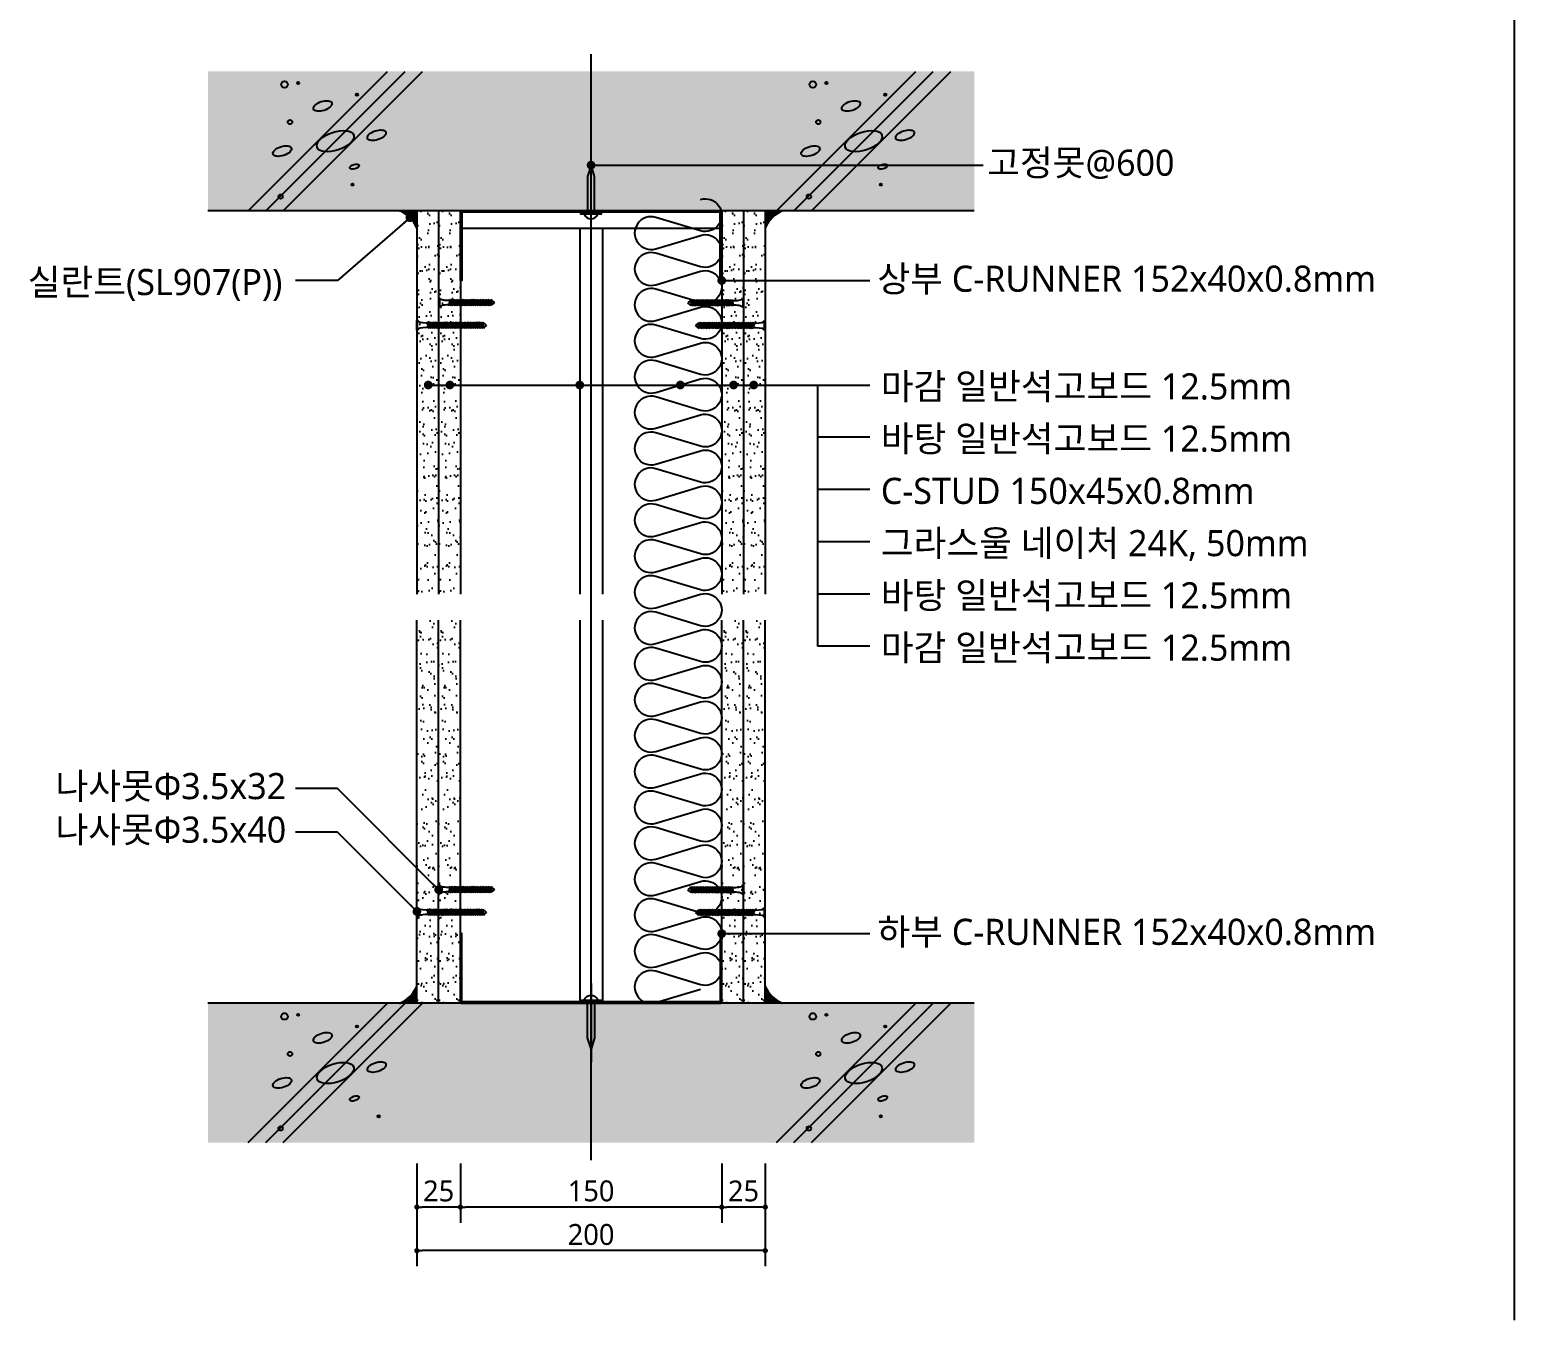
# Model space of a CAD drawing. Header units: millimetres. Extents: x 100 to 12387, y 55 to 2825.
# Drawn here: x 135 to 988, y 55 to 796 of the extents above; entities that cross this region are included whole.
import ezdxf
from ezdxf.enums import TextEntityAlignment as Align

# ---------------------------------------------------------------- set-up
doc = ezdxf.new("R2010")
doc.units = ezdxf.units.MM
doc.header["$LTSCALE"] = 1000
doc.linetypes.add('CCEN', pattern=[35, 30, -2, 1, -2])
doc.linetypes.add('HID', pattern=[2.3, 1.5, -0.8])
doc.layers.get('DEFPOINTS').update_dxf_attribs({"color": 161})
for name, color, linetype in [('CEN', 1, 'CCEN'), ('DIM', 7, 'Continuous'), ('HATCH', 8, 'Continuous'), ('SEALANT', 8, 'Continuous'), ('TEXT', 7, 'Continuous'), ('경량철골', 2, 'Continuous'), ('경량철골1', 8, 'Continuous'), ('고정못', 8, 'Continuous'), ('나사못32', 8, 'Continuous'), ('나사못40', 8, 'Continuous'), ('단열재', 9, 'Continuous'), ('석고보드', 4, 'Continuous'), ('슬라브', 7, 'Continuous'), ('지시선', 1, 'Continuous')]:
    doc.layers.add(name, color=color, linetype=linetype)
doc.styles.add('맑은고딕', font='malgun_0.ttf')
doc.dimstyles.new('kcc', dxfattribs={"dimscale": 5, "dimtxt": 2, "dimasz": 2, "dimexe": 1.5, "dimexo": 2, "dimgap": 0.5, "dimtad": 1, "dimdec": 1, "dimrnd": 1.38778e-17, "dimzin": 12, "dimdsep": 46, "dimtxsty": '맑은고딕', "dimblk": 'DOT', "dimcen": 1, "dimdle": 1, "dimclrd": 1, "dimclre": 1, "dimclrt": 7, "dimazin": 0, "dimtfac": 3, "dimtdec": 1, "dimtix": 1, "dimtmove": 2, "dimatfit": 2, "dimldrblk": 'DOT', "dimfxl": 1, "dimtolj": 1, "dimtzin": 1, "dimlwd": -1, "dimlwe": -1, "dimarcsym": 0})

# ---------------------------------------------------------------- blocks, each defined once
blk = doc.blocks.new('_Dot')
at = {"color": 0, "linetype": 'ByBlock', "lineweight": -2}
blk.add_line((-0.5, 0), (-1, 0), dxfattribs=at)
at = {"color": 0, "linetype": 'ByBlock', "const_width": 0.5}
blk.add_lwpolyline([(-0.25, 0, 1), (0.25, 0, 1)], format="xyb", close=True, dxfattribs=at)
blk = doc.blocks.new('*D251')
at = {"layer": 'DEFPOINTS', "color": 0, "transparency": 16777216}
for p in [(532.5, 157), (557.5, 157), (532.5, 120)]:
    blk.add_point(p, dxfattribs=at)
at = {"layer": 'DIM', "color": 1, "transparency": 16777216}
for p, q in [((532.5, 145), (532.5, 111)), ((557.5, 145), (557.5, 111)), ((554.5, 120), (535.5, 120))]:
    blk.add_line(p, q, dxfattribs=at)
at = {"layer": 'DIM', "color": 1, "transparency": 16777216, "xscale": 2.999999999999998, "yscale": 2.999999999999998, "zscale": 2.999999999999998, "rotation": 180}
blk.add_blockref('_Dot', (532.5, 120), dxfattribs=at)
at = {"layer": 'DIM', "color": 1, "transparency": 16777216, "xscale": 2.999999999999998, "yscale": 2.999999999999998, "zscale": 2.999999999999998}
blk.add_blockref('_Dot', (557.5, 120), dxfattribs=at)
at = {"layer": 'DIM', "color": 7, "transparency": 16777216, "insert": (545, 129.2), "char_height": 12, "attachment_point": 5, "style": '맑은고딕'}
blk.add_mtext('\\A1;25', dxfattribs=at)
blk = doc.blocks.new('*D252')
at = {"layer": 'DEFPOINTS', "color": 0, "transparency": 16777216}
for p in [(382.5, 157), (532.5, 157), (382.5, 120)]:
    blk.add_point(p, dxfattribs=at)
at = {"layer": 'DIM', "color": 1, "transparency": 16777216}
for p, q in [((382.5, 145), (382.5, 111)), ((532.5, 145), (532.5, 111)), ((529.5, 120), (385.5, 120))]:
    blk.add_line(p, q, dxfattribs=at)
at = {"layer": 'DIM', "color": 1, "transparency": 16777216, "xscale": 2.999999999999998, "yscale": 2.999999999999998, "zscale": 2.999999999999998, "rotation": 180}
blk.add_blockref('_Dot', (382.5, 120), dxfattribs=at)
at = {"layer": 'DIM', "color": 1, "transparency": 16777216, "xscale": 2.999999999999998, "yscale": 2.999999999999998, "zscale": 2.999999999999998}
blk.add_blockref('_Dot', (532.5, 120), dxfattribs=at)
at = {"layer": 'DIM', "color": 7, "transparency": 16777216, "insert": (457.5, 129.23), "char_height": 12, "attachment_point": 5, "style": '맑은고딕'}
blk.add_mtext('\\A1;150', dxfattribs=at)
blk = doc.blocks.new('*D253')
at = {"layer": 'DEFPOINTS', "color": 0, "transparency": 16777216}
for p in [(357.5, 157), (382.5, 157), (357.5, 120)]:
    blk.add_point(p, dxfattribs=at)
at = {"layer": 'DIM', "color": 1, "transparency": 16777216}
for p, q in [((357.5, 145), (357.5, 111)), ((382.5, 145), (382.5, 111)), ((379.5, 120), (360.5, 120))]:
    blk.add_line(p, q, dxfattribs=at)
at = {"layer": 'DIM', "color": 1, "transparency": 16777216, "xscale": 2.999999999999998, "yscale": 2.999999999999998, "zscale": 2.999999999999998, "rotation": 180}
blk.add_blockref('_Dot', (357.5, 120), dxfattribs=at)
at = {"layer": 'DIM', "color": 1, "transparency": 16777216, "xscale": 2.999999999999998, "yscale": 2.999999999999998, "zscale": 2.999999999999998}
blk.add_blockref('_Dot', (382.5, 120), dxfattribs=at)
at = {"layer": 'DIM', "color": 7, "transparency": 16777216, "insert": (370, 129.2), "char_height": 12, "attachment_point": 5, "style": '맑은고딕'}
blk.add_mtext('\\A1;25', dxfattribs=at)
blk = doc.blocks.new('*D254')
at = {"layer": 'DEFPOINTS', "color": 0, "transparency": 16777216}
for p in [(357.5, 157), (557.5, 157), (357.5, 95)]:
    blk.add_point(p, dxfattribs=at)
at = {"layer": 'DIM', "color": 1, "transparency": 16777216}
for p, q in [((357.5, 145), (357.5, 86)), ((557.5, 145), (557.5, 86)), ((554.5, 95), (360.5, 95))]:
    blk.add_line(p, q, dxfattribs=at)
at = {"layer": 'DIM', "color": 1, "transparency": 16777216, "xscale": 2.999999999999998, "yscale": 2.999999999999998, "zscale": 2.999999999999998, "rotation": 180}
blk.add_blockref('_Dot', (357.5, 95), dxfattribs=at)
at = {"layer": 'DIM', "color": 1, "transparency": 16777216, "xscale": 2.999999999999998, "yscale": 2.999999999999998, "zscale": 2.999999999999998}
blk.add_blockref('_Dot', (557.5, 95), dxfattribs=at)
at = {"layer": 'DIM', "color": 7, "transparency": 16777216, "insert": (457.5, 104.2), "char_height": 12, "attachment_point": 5, "style": '맑은고딕'}
blk.add_mtext('\\A1;200', dxfattribs=at)
blk = doc.blocks.new('HILTI고정못')
at = {"layer": '고정못'}
blk.add_line((0, 10.57), (0, -34.6), dxfattribs=at)
blk.add_lwpolyline([(-6, 0), (6, 0), (6, 1), (-6, 1)], close=True, dxfattribs=at)
at = {"layer": '고정못', "linetype": 'HID'}
blk.add_lwpolyline([(-2, 0), (-2, -20.58), (0, -27), (2, -20.58), (2, 0)], dxfattribs=at)
at = {"layer": '고정못'}
blk.add_arc((0, -0.21), 4.08, 17.20176, 162.79824, dxfattribs=at)
blk = doc.blocks.new('kcc나사못40')
at = {"layer": '나사못40'}
for p, q in [((1.5, 38.5), (1, 38.2)), ((1, 38.2), (1.5, 37.9)), ((1.5, 37.2), (1, 36.9)), ((1, 36.9), (1.5, 36.6)), ((1.5, 35.9), (1, 35.6)), ((1, 35.6), (1.5, 35.3)), ((1.5, 34.6), (1, 34.3)), ((1, 34.3), (1.5, 34)), ((1.5, 38.5), (2.75, 40)), ((1.5, 38.5), (4, 37.9)), ((1.5, 37.9), (4, 37.3)), ((1.5, 37.9), (1.5, 37.2)), ((1.5, 37.9), (4, 37.9)), ((1.5, 37.2), (4, 36.6)), ((1.5, 36.6), (4, 36)), ((1.5, 36.6), (1.5, 35.9)), ((1.5, 36.6), (4, 36.6)), ((1.5, 35.9), (4, 35.3)), ((1.5, 35.3), (4, 34.7)), ((1.5, 35.3), (1.5, 34.6)), ((1.5, 35.3), (4, 35.3)), ((1.5, 34.6), (4, 34)), ((4, 38.6), (2.75, 40)), ((4, 38.6), (4, 37.9)), ((4, 37.9), (4.5, 37.6)), ((4.5, 37.6), (4, 37.3)), ((4, 37.3), (4, 36.6)), ((4, 36.6), (4.5, 36.3)), ((4.5, 36.3), (4, 36)), ((4, 36), (4, 35.3)), ((4, 35.3), (4.5, 35)), ((4.5, 35), (4, 34.7)), ((4, 34.7), (4, 34)), ((1.5, 33.3), (1, 33)), ((1, 33), (1.5, 32.7)), ((1.5, 32), (1, 31.7)), ((1, 31.7), (1.5, 31.4)), ((1.5, 30.7), (1, 30.4)), ((1, 30.4), (1.5, 30.1)), ((1.5, 29.4), (1, 29.1)), ((1, 29.1), (1.5, 28.8)), ((1.5, 28.1), (1, 27.8)), ((1, 27.8), (1.5, 27.5)), ((1.5, 26.8), (1, 26.5)), ((1, 26.5), (1.5, 26.2)), ((1.5, 34), (1.5, 33.3)), ((1.5, 34), (4, 33.4)), ((1.5, 34), (4, 34)), ((1.5, 33.3), (4, 32.7)), ((1.5, 32.7), (4, 32.1)), ((1.5, 32.7), (1.5, 32)), ((1.5, 32.7), (4, 32.7)), ((1.5, 32), (4, 31.4)), ((1.5, 31.4), (1.5, 30.7)), ((1.5, 31.4), (4, 30.8)), ((1.5, 31.4), (4, 31.4)), ((1.5, 30.7), (4, 30.1)), ((1.5, 30.1), (4, 29.5)), ((1.5, 30.1), (1.5, 29.4)), ((1.5, 30.1), (4, 30.1)), ((1.5, 29.4), (4, 28.8)), ((1.5, 28.8), (1.5, 28.1)), ((1.5, 28.8), (4, 28.2)), ((1.5, 28.8), (4, 28.8)), ((1.5, 28.1), (4, 27.5)), ((1.5, 27.5), (4, 26.9)), ((1.5, 27.5), (1.5, 26.8)), ((1.5, 27.5), (4, 27.5)), ((1.5, 26.8), (4, 26.2)), ((1.5, 26.2), (1.5, 25.5)), ((1.5, 26.2), (4, 25.6)), ((1.5, 26.2), (4, 26.2)), ((4, 34), (4.5, 33.7)), ((4.5, 33.7), (4, 33.4)), ((4, 33.4), (4, 32.7)), ((4, 32.7), (4.5, 32.4)), ((4.5, 32.4), (4, 32.1)), ((4, 32.1), (4, 31.4)), ((4, 31.4), (4.5, 31.1)), ((4.5, 31.1), (4, 30.8)), ((4, 30.8), (4, 30.1)), ((4, 30.1), (4.5, 29.8)), ((4.5, 29.8), (4, 29.5)), ((4, 29.5), (4, 28.8)), ((4, 28.8), (4.5, 28.5)), ((4.5, 28.5), (4, 28.2)), ((4, 28.2), (4, 27.5)), ((4, 27.5), (4.5, 27.2)), ((4.5, 27.2), (4, 26.9)), ((4, 26.9), (4, 26.2)), ((4, 26.2), (4.5, 25.9)), ((4.5, 25.9), (4, 25.6)), ((4, 25.6), (4, 24.9)), ((1.5, 25.5), (1, 25.2)), ((1, 25.2), (1.5, 24.9)), ((1.5, 24.2), (1, 23.9)), ((1, 23.9), (1.5, 23.6)), ((1.5, 22.9), (1, 22.6)), ((1, 22.6), (1.5, 22.3)), ((1.5, 21.6), (1, 21.3)), ((1, 21.3), (1.5, 21)), ((1.5, 20.3), (1, 20)), ((1, 20), (1.5, 19.7)), ((1.5, 19), (1, 18.7)), ((1, 18.7), (1.5, 18.4)), ((1.5, 17.7), (1, 17.4)), ((1, 17.4), (1.5, 17.1)), ((1.5, 25.5), (4, 24.9)), ((1.5, 24.9), (4, 24.3)), ((1.5, 24.9), (1.5, 24.2)), ((1.5, 24.9), (4, 24.9)), ((1.5, 24.2), (4, 23.6)), ((1.5, 23.6), (1.5, 22.9)), ((1.5, 23.6), (4, 23)), ((1.5, 23.6), (4, 23.6)), ((1.5, 22.9), (4, 22.3)), ((1.5, 22.3), (4, 21.7)), ((1.5, 22.3), (1.5, 21.6)), ((1.5, 22.3), (4, 22.3)), ((1.5, 21.6), (4, 21)), ((1.5, 21), (1.5, 20.3)), ((1.5, 21), (4, 20.4)), ((1.5, 21), (4, 21)), ((1.5, 20.3), (4, 19.7)), ((1.5, 19.7), (4, 19.1)), ((1.5, 19.7), (1.5, 19)), ((1.5, 19.7), (4, 19.7)), ((1.5, 19), (4, 18.4)), ((1.5, 18.4), (1.5, 17.7)), ((1.5, 18.4), (4, 17.8)), ((1.5, 18.4), (4, 18.4)), ((1.5, 17.7), (4, 17.1)), ((1.5, 17.1), (4, 16.5)), ((1.5, 17.1), (1.5, 16.4)), ((1.5, 17.1), (4, 17.1)), ((4, 24.9), (4.5, 24.6)), ((4.5, 24.6), (4, 24.3)), ((4, 24.3), (4, 23.6)), ((4, 23.6), (4.5, 23.3)), ((4.5, 23.3), (4, 23)), ((4, 23), (4, 22.3)), ((4, 22.3), (4.5, 22)), ((4.5, 22), (4, 21.7)), ((4, 21.7), (4, 21)), ((4, 21), (4.5, 20.7)), ((4.5, 20.7), (4, 20.4)), ((4, 20.4), (4, 19.7)), ((4, 19.7), (4.5, 19.4)), ((4.5, 19.4), (4, 19.1)), ((4, 19.1), (4, 18.4)), ((4, 18.4), (4.5, 18.1)), ((4.5, 18.1), (4, 17.8)), ((4, 17.8), (4, 17.1)), ((4, 17.1), (4.5, 16.8)), ((1.5, 16.4), (1, 16.1)), ((1, 16.1), (1.5, 15.8)), ((1.5, 15.1), (1, 14.8)), ((1, 14.8), (1.5, 14.5)), ((1.5, 13.8), (1, 13.5)), ((1, 13.5), (1.5, 13.2)), ((1.5, 12.5), (1, 12.2)), ((1, 12.2), (1.5, 11.9)), ((1.5, 11.2), (1, 10.9)), ((1, 10.9), (1.5, 10.6)), ((1.5, 9.9), (1, 9.6)), ((1, 9.6), (1.5, 9.3)), ((1.5, 8.6), (1, 8.3)), ((1.5, 16.4), (4, 15.8)), ((1.5, 15.8), (1.5, 15.1)), ((1.5, 15.8), (4, 15.2)), ((1.5, 15.8), (4, 15.8)), ((1.5, 15.1), (4, 14.5)), ((1.5, 14.5), (4, 13.9)), ((1.5, 14.5), (1.5, 13.8)), ((1.5, 14.5), (4, 14.5)), ((1.5, 13.8), (4, 13.2)), ((1.5, 13.2), (1.5, 12.5)), ((1.5, 13.2), (4, 12.6)), ((1.5, 13.2), (4, 13.2)), ((1.5, 12.5), (4, 11.9)), ((1.5, 11.9), (4, 11.3)), ((1.5, 11.9), (1.5, 11.2)), ((1.5, 11.9), (4, 11.9)), ((1.5, 11.2), (4, 10.6)), ((1.5, 10.6), (1.5, 9.9)), ((1.5, 10.6), (4, 10)), ((1.5, 10.6), (4, 10.6)), ((1.5, 9.9), (4, 9.3)), ((1.5, 9.3), (4, 8.7)), ((1.5, 9.3), (1.5, 8.6)), ((1.5, 9.3), (4, 9.3)), ((1.5, 8.6), (4, 8)), ((4.5, 16.8), (4, 16.5)), ((4, 16.5), (4, 15.8)), ((4, 15.8), (4.5, 15.5)), ((4.5, 15.5), (4, 15.2)), ((4, 15.2), (4, 14.5)), ((4, 14.5), (4.5, 14.2)), ((4.5, 14.2), (4, 13.9)), ((4, 13.9), (4, 13.2)), ((4, 13.2), (4.5, 12.9)), ((4.5, 12.9), (4, 12.6)), ((4, 12.6), (4, 11.9)), ((4, 11.9), (4.5, 11.6)), ((4.5, 11.6), (4, 11.3)), ((4, 11.3), (4, 10.6)), ((4, 10.6), (4.5, 10.3)), ((4.5, 10.3), (4, 10)), ((4, 10), (4, 9.3)), ((4, 9.3), (4.5, 9)), ((4.5, 9), (4, 8.7)), ((4, 8.7), (4, 8)), ((0, 0.4), (5.5, 0.4)), ((0, 0), (0, 0.4)), ((1, 8.3), (1.5, 8)), ((1.5, 7.3), (1, 7)), ((1, 7), (1.5, 6.7)), ((1.5, 8), (1.5, 7.3)), ((1.5, 8), (4, 7.4)), ((1.5, 8), (4, 8)), ((1.5, 7.3), (4, 6.7)), ((1.5, 6.7), (4, 6.1)), ((1.5, 6.7), (4, 6.7)), ((1.5, 6.7), (1.5, 5.4)), ((4, 8), (4.5, 7.7)), ((4.5, 7.7), (4, 7.4)), ((4, 7.4), (4, 6.7)), ((4, 6.7), (4.5, 6.4)), ((4.5, 6.4), (4, 6.1)), ((4, 6.1), (4, 5.4)), ((5.5, 0), (5.5, 0.4)), ((0, 0), (5.5, 0))]:
    blk.add_line(p, q, dxfattribs=at)
at = {"layer": '나사못40', "extrusion": (0, 0, -1)}
blk.add_ellipse((0, 5.4), major_axis=(0, -5), ratio=0.3, start_param=4.712389, end_param=6.283185, dxfattribs=at)
at = {"layer": '나사못40'}
blk.add_ellipse((5.5, 5.4), major_axis=(0, -5), ratio=0.3, start_param=4.712389, end_param=6.283185, dxfattribs=at)
blk = doc.blocks.new('kcc나사못32')
at = {"layer": '나사못32'}
for p, q in [((1.5, 29.9), (1, 29.6)), ((1, 29.6), (1.5, 29.3)), ((1.5, 28.6), (1, 28.3)), ((1, 28.3), (1.5, 28)), ((1.5, 27.3), (1, 27)), ((1, 27), (1.5, 26.7)), ((1.5, 26), (1, 25.7)), ((1, 25.7), (1.5, 25.4)), ((1.5, 30.6), (2.75, 32)), ((1.5, 30.6), (1.5, 29.9)), ((4, 30.5), (1.5, 29.9)), ((4, 29.9), (1.5, 29.9)), ((4, 29.9), (1.5, 29.3)), ((1.5, 29.3), (1.5, 28.6)), ((4, 29.2), (1.5, 28.6)), ((4, 28.6), (1.5, 28.6)), ((4, 28.6), (1.5, 28)), ((1.5, 28), (1.5, 27.3)), ((4, 27.9), (1.5, 27.3)), ((4, 27.3), (1.5, 27.3)), ((4, 27.3), (1.5, 26.7)), ((1.5, 26.7), (1.5, 26)), ((4, 26.6), (1.5, 26)), ((4, 26), (1.5, 26)), ((4, 26), (1.5, 25.4)), ((4, 30.5), (2.75, 32)), ((4, 30.5), (4.5, 30.2)), ((4.5, 30.2), (4, 29.9)), ((4, 29.9), (4, 29.2)), ((4, 29.2), (4.5, 28.9)), ((4.5, 28.9), (4, 28.6)), ((4, 28.6), (4, 27.9)), ((4, 27.9), (4.5, 27.6)), ((4.5, 27.6), (4, 27.3)), ((4, 27.3), (4, 26.6)), ((4, 26.6), (4.5, 26.3)), ((4.5, 26.3), (4, 26)), ((4, 26), (4, 25.3)), ((1.5, 24.7), (1, 24.4)), ((1, 24.4), (1.5, 24.1)), ((1.5, 23.4), (1, 23.1)), ((1, 23.1), (1.5, 22.8)), ((1.5, 22.1), (1, 21.8)), ((1, 21.8), (1.5, 21.5)), ((1.5, 20.8), (1, 20.5)), ((1, 20.5), (1.5, 20.2)), ((1.5, 19.5), (1, 19.2)), ((1, 19.2), (1.5, 18.9)), ((1.5, 18.2), (1, 17.9)), ((1, 17.9), (1.5, 17.6)), ((1.5, 25.4), (1.5, 24.7)), ((4, 25.3), (1.5, 24.7)), ((4, 24.7), (1.5, 24.7)), ((4, 24.7), (1.5, 24.1)), ((1.5, 24.1), (1.5, 23.4)), ((4, 24), (1.5, 23.4)), ((4, 23.4), (1.5, 23.4)), ((4, 23.4), (1.5, 22.8)), ((1.5, 22.8), (1.5, 22.1)), ((4, 22.7), (1.5, 22.1)), ((4, 22.1), (1.5, 22.1)), ((4, 22.1), (1.5, 21.5)), ((1.5, 21.5), (1.5, 20.8)), ((4, 21.4), (1.5, 20.8)), ((4, 20.8), (1.5, 20.8)), ((4, 20.8), (1.5, 20.2)), ((1.5, 20.2), (1.5, 19.5)), ((4, 20.1), (1.5, 19.5)), ((4, 19.5), (1.5, 19.5)), ((4, 19.5), (1.5, 18.9)), ((1.5, 18.9), (1.5, 18.2)), ((4, 18.8), (1.5, 18.2)), ((4, 18.2), (1.5, 18.2)), ((4, 18.2), (1.5, 17.6)), ((1.5, 17.6), (1.5, 16.9)), ((4, 17.5), (1.5, 16.9)), ((4, 25.3), (4.5, 25)), ((4.5, 25), (4, 24.7)), ((4, 24.7), (4, 24)), ((4, 24), (4.5, 23.7)), ((4.5, 23.7), (4, 23.4)), ((4, 23.4), (4, 22.7)), ((4, 22.7), (4.5, 22.4)), ((4.5, 22.4), (4, 22.1)), ((4, 22.1), (4, 21.4)), ((4, 21.4), (4.5, 21.1)), ((4.5, 21.1), (4, 20.8)), ((4, 20.8), (4, 20.1)), ((4, 20.1), (4.5, 19.8)), ((4.5, 19.8), (4, 19.5)), ((4, 19.5), (4, 18.8)), ((4, 18.8), (4.5, 18.5)), ((4.5, 18.5), (4, 18.2)), ((4, 18.2), (4, 17.5)), ((4, 17.5), (4.5, 17.2)), ((4.5, 17.2), (4, 16.9)), ((1.5, 16.9), (1, 16.6)), ((1, 16.6), (1.5, 16.3)), ((1.5, 15.6), (1, 15.3)), ((1, 15.3), (1.5, 15)), ((1.5, 14.3), (1, 14)), ((1, 14), (1.5, 13.7)), ((1.5, 13), (1, 12.7)), ((1, 12.7), (1.5, 12.4)), ((1.5, 11.7), (1, 11.4)), ((1, 11.4), (1.5, 11.1)), ((1.5, 10.4), (1, 10.1)), ((1, 10.1), (1.5, 9.8)), ((1.5, 9.1), (1, 8.8)), ((1, 8.8), (1.5, 8.5)), ((4, 16.9), (1.5, 16.9)), ((4, 16.9), (1.5, 16.3)), ((1.5, 16.3), (1.5, 15.6)), ((4, 16.2), (1.5, 15.6)), ((4, 15.6), (1.5, 15.6)), ((4, 15.6), (1.5, 15)), ((1.5, 15), (1.5, 14.3)), ((4, 14.9), (1.5, 14.3)), ((4, 14.3), (1.5, 14.3)), ((4, 14.3), (1.5, 13.7)), ((1.5, 13.7), (1.5, 13)), ((4, 13.6), (1.5, 13)), ((4, 13), (1.5, 13)), ((4, 13), (1.5, 12.4)), ((1.5, 12.4), (1.5, 11.7)), ((4, 12.3), (1.5, 11.7)), ((4, 11.7), (1.5, 11.7)), ((4, 11.7), (1.5, 11.1)), ((1.5, 11.1), (1.5, 10.4)), ((4, 11), (1.5, 10.4)), ((4, 10.4), (1.5, 10.4)), ((4, 10.4), (1.5, 9.8)), ((1.5, 9.8), (1.5, 9.1)), ((4, 9.7), (1.5, 9.1)), ((4, 9.1), (1.5, 9.1)), ((4, 9.1), (1.5, 8.5)), ((4, 16.9), (4, 16.2)), ((4, 16.2), (4.5, 15.9)), ((4.5, 15.9), (4, 15.6)), ((4, 15.6), (4, 14.9)), ((4, 14.9), (4.5, 14.6)), ((4.5, 14.6), (4, 14.3)), ((4, 14.3), (4, 13.6)), ((4, 13.6), (4.5, 13.3)), ((4.5, 13.3), (4, 13)), ((4, 13), (4, 12.3)), ((4, 12.3), (4.5, 12)), ((4.5, 12), (4, 11.7)), ((4, 11.7), (4, 11)), ((4, 11), (4.5, 10.7)), ((4.5, 10.7), (4, 10.4)), ((4, 10.4), (4, 9.7)), ((4, 9.7), (4.5, 9.4)), ((4.5, 9.4), (4, 9.1)), ((4, 9.1), (4, 8.4)), ((0, 0), (0, 0.4)), ((5.5, 0.4), (0, 0.4)), ((1.5, 7.8), (1, 7.5)), ((1, 7.5), (1.5, 7.2)), ((1.5, 6.5), (1, 6.2)), ((1, 6.2), (1.5, 5.9)), ((1.5, 8.5), (1.5, 7.8)), ((4, 8.4), (1.5, 7.8)), ((4, 7.8), (1.5, 7.8)), ((4, 7.8), (1.5, 7.2)), ((1.5, 7.2), (1.5, 6.5)), ((4, 7.1), (1.5, 6.5)), ((4, 6.5), (1.5, 6.5)), ((4, 6.5), (1.5, 5.9)), ((1.5, 5.9), (1.5, 5.4)), ((4, 8.4), (4.5, 8.1)), ((4.5, 8.1), (4, 7.8)), ((4, 7.8), (4, 7.1)), ((4, 7.1), (4.5, 6.8)), ((4.5, 6.8), (4, 6.5)), ((4, 6.5), (4, 5.4)), ((5.5, 0), (5.5, 0.4)), ((5.5, 0), (0, 0))]:
    blk.add_line(p, q, dxfattribs=at)
at = {"layer": '나사못32', "extrusion": (0, 0, -1)}
blk.add_ellipse((0, 5.4), major_axis=(0, 5), ratio=0.3, start_param=1.570796, end_param=3.141593, dxfattribs=at)
at = {"layer": '나사못32'}
blk.add_ellipse((5.5, 5.4), major_axis=(0, 5), ratio=0.3, start_param=1.570796, end_param=3.141593, dxfattribs=at)
blk = doc.blocks.new('insulation1')
blk.add_lwpolyline([(0, 0.25, 1.344031), (0.35, 0.25), (0.2, 0.75, -1.344031), (0.55, 0.75), (0.4, 0.25)], format="xyb")

msp = doc.modelspace()

# ---------------------------------------------------------------- hatches: boundary and pattern name
at = {"layer": 'HATCH'}
h = msp.add_hatch(dxfattribs=at)
h.set_pattern_fill('AR-CONC', color=256, scale=0.1)
h.set_pattern_definition([(50, (457.5, 732), (18.2185, -1.5939), [1.905, -20.955]), (355, (457.5, 732), (-3.5243, 19.1057), [1.524, -16.764]), (100.451, (459.018, 731.867), (14.6941, 17.5118), [1.619, -17.809]), (46.184, (457.5, 737.08), (27.108, -4.2042), [2.8575, -31.4325]), (96.636, (459.76, 736.73), (23.7404, 24.7426), [2.4285, -26.7136]), (351.184, (457.5, 737.08), (23.7404, 24.7426), [2.286, -25.146]), (21, (460.04, 735.81), (15.1614, -10.2265), [1.905, -20.955]), (326, (460.04, 735.81), (6.1802, 18.4188), [1.524, -16.764]), (71.4514, (461.303, 734.958), (21.3416, 8.1923), [1.619, -17.809]), (37.5, (457.5, 732), (0.30886, 8.4555), [0, -16.5608, 0, -17.018, 0, -16.8275]), (7.5, (457.5, 732), (6.68197, 10.01806), [0, -9.7028, 0, -16.1798, 0, -6.4135]), (327.5, (451.836, 732), (13.55906, -0.57287), [0, -6.35, 0, -19.812, 0, -26.289]), (317.5, (449.296, 732), (14.8129, 2.54265), [0, -8.255, 0, -13.1572, 0, -18.669])])
h.paths.add_polyline_path([(677.5, 692), (677.5, 772), (237.5, 772), (237.5, 692)])
h = msp.add_hatch(dxfattribs=at)
h.set_pattern_fill('AR-SAND', color=256, scale=0.2, style=0)
h.set_pattern_definition([(37.5, (-4187.01, -17460.71), (-0.3200063, 9.7882647), [0, -7.7216, 0, -8.636, 0, -8.255]), (7.5, (-4187.01, -17460.71), (8.990466, 14.336502), [0, -4.1656, 0, -6.9596, 0, -2.667]), (327.5, (-4193.258, -17460.71), (15.8198474, 0.0287437), [0, -2.54, 0, -9.144, 0, -11.938]), (317.5, (-4193.258, -17460.71), (15.271129, 4.458586), [0, -1.27, 0, -5.9944, 0, -6.858])])
h.paths.add_polyline_path([(357.5, 472), (370, 472), (370, 692), (357.5, 692)])
h = msp.add_hatch(dxfattribs=at)
h.set_pattern_fill('AR-SAND', color=256, scale=0.2, style=0)
h.set_pattern_definition([(37.5, (-4174.51, -17460.71), (-0.3200063, 9.7882647), [0, -7.7216, 0, -8.636, 0, -8.255]), (7.5, (-4174.51, -17460.71), (8.990466, 14.336502), [0, -4.1656, 0, -6.9596, 0, -2.667]), (327.5, (-4180.758, -17460.71), (15.8198474, 0.0287437), [0, -2.54, 0, -9.144, 0, -11.938]), (317.5, (-4180.758, -17460.71), (15.271129, 4.458586), [0, -1.27, 0, -5.9944, 0, -6.858])])
h.paths.add_polyline_path([(370, 472), (382.5, 472), (382.5, 692), (370, 692)])
h = msp.add_hatch(dxfattribs=at)
h.set_pattern_fill('AR-SAND', color=256, scale=0.2, style=0)
h.set_pattern_definition([(37.5, (-4012.01, -17460.71), (-0.3200063, 9.7882647), [0, -7.7216, 0, -8.636, 0, -8.255]), (7.5, (-4012.01, -17460.71), (8.990466, 14.336502), [0, -4.1656, 0, -6.9596, 0, -2.667]), (327.5, (-4018.258, -17460.71), (15.8198474, 0.0287437), [0, -2.54, 0, -9.144, 0, -11.938]), (317.5, (-4018.258, -17460.71), (15.271129, 4.458586), [0, -1.27, 0, -5.9944, 0, -6.858])])
h.paths.add_polyline_path([(532.5, 472), (545, 472), (545, 692), (532.5, 692)])
h = msp.add_hatch(dxfattribs=at)
h.set_pattern_fill('AR-SAND', color=256, scale=0.2, style=0)
h.set_pattern_definition([(37.5, (-3999.51, -17460.71), (-0.3200063, 9.7882647), [0, -7.7216, 0, -8.636, 0, -8.255]), (7.5, (-3999.51, -17460.71), (8.990466, 14.336502), [0, -4.1656, 0, -6.9596, 0, -2.667]), (327.5, (-4005.758, -17460.71), (15.8198474, 0.0287437), [0, -2.54, 0, -9.144, 0, -11.938]), (317.5, (-4005.758, -17460.71), (15.271129, 4.458586), [0, -1.27, 0, -5.9944, 0, -6.858])])
h.paths.add_polyline_path([(545, 472), (557.5, 472), (557.5, 692), (545, 692)])
h = msp.add_hatch(dxfattribs=at)
h.set_pattern_fill('AR-SAND', color=256, scale=0.2, style=0)
h.set_pattern_definition([(37.5, (-4187.01, -17409.551), (-0.3200063, 9.7882647), [0, -7.7216, 0, -8.636, 0, -8.255]), (7.5, (-4187.01, -17409.551), (8.990466, 14.336502), [0, -4.1656, 0, -6.9596, 0, -2.667]), (327.5, (-4193.258, -17409.551), (15.8198474, 0.0287437), [0, -2.54, 0, -9.144, 0, -11.938]), (317.5, (-4193.258, -17409.551), (15.271129, 4.458586), [0, -1.27, 0, -5.9944, 0, -6.858])])
h.paths.add_polyline_path([(370, 457), (357.5, 457), (357.5, 237), (370, 237)])
h = msp.add_hatch(dxfattribs=at)
h.set_pattern_fill('AR-SAND', color=256, scale=0.2, style=0)
h.set_pattern_definition([(37.5, (-4174.51, -17409.551), (-0.3200063, 9.7882647), [0, -7.7216, 0, -8.636, 0, -8.255]), (7.5, (-4174.51, -17409.551), (8.990466, 14.336502), [0, -4.1656, 0, -6.9596, 0, -2.667]), (327.5, (-4180.758, -17409.551), (15.8198474, 0.0287437), [0, -2.54, 0, -9.144, 0, -11.938]), (317.5, (-4180.758, -17409.551), (15.271129, 4.458586), [0, -1.27, 0, -5.9944, 0, -6.858])])
h.paths.add_polyline_path([(382.5, 457), (370, 457), (370, 237), (382.5, 237)])
h = msp.add_hatch(dxfattribs=at)
h.set_pattern_fill('AR-SAND', color=256, scale=0.2, style=0)
h.set_pattern_definition([(37.5, (-4012.01, -17409.551), (-0.3200063, 9.7882647), [0, -7.7216, 0, -8.636, 0, -8.255]), (7.5, (-4012.01, -17409.551), (8.990466, 14.336502), [0, -4.1656, 0, -6.9596, 0, -2.667]), (327.5, (-4018.258, -17409.551), (15.8198474, 0.0287437), [0, -2.54, 0, -9.144, 0, -11.938]), (317.5, (-4018.258, -17409.551), (15.271129, 4.458586), [0, -1.27, 0, -5.9944, 0, -6.858])])
h.paths.add_polyline_path([(545, 457), (532.5, 457), (532.5, 237), (545, 237)])
h = msp.add_hatch(dxfattribs=at)
h.set_pattern_fill('AR-SAND', color=256, scale=0.2, style=0)
h.set_pattern_definition([(37.5, (-3999.51, -17409.551), (-0.3200063, 9.7882647), [0, -7.7216, 0, -8.636, 0, -8.255]), (7.5, (-3999.51, -17409.551), (8.990466, 14.336502), [0, -4.1656, 0, -6.9596, 0, -2.667]), (327.5, (-4005.758, -17409.551), (15.8198474, 0.0287437), [0, -2.54, 0, -9.144, 0, -11.938]), (317.5, (-4005.758, -17409.551), (15.271129, 4.458586), [0, -1.27, 0, -5.9944, 0, -6.858])])
h.paths.add_polyline_path([(557.5, 457), (545, 457), (545, 237), (557.5, 237)])
h = msp.add_hatch(dxfattribs=at)
h.set_pattern_fill('AR-CONC', color=256, scale=0.1)
h.set_pattern_definition([(50, (457.5, 197), (18.2185, -1.5939), [1.905, -20.955]), (355, (457.5, 197), (-3.5243, 19.1057), [1.524, -16.764]), (100.451, (459.018, 196.867), (14.6941, 17.5118), [1.619, -17.809]), (46.184, (457.5, 202.08), (27.108, -4.2042), [2.8575, -31.4325]), (96.636, (459.76, 201.73), (23.7404, 24.7426), [2.4285, -26.7136]), (351.184, (457.5, 202.08), (23.7404, 24.7426), [2.286, -25.146]), (21, (460.04, 200.81), (15.1614, -10.2265), [1.905, -20.955]), (326, (460.04, 200.81), (6.1802, 18.4188), [1.524, -16.764]), (71.4514, (461.303, 199.958), (21.3416, 8.1923), [1.619, -17.809]), (37.5, (457.5, 197), (0.30886, 8.4555), [0, -16.5608, 0, -17.018, 0, -16.8275]), (7.5, (457.5, 197), (6.68197, 10.01806), [0, -9.7028, 0, -16.1798, 0, -6.4135]), (327.5, (451.836, 197), (13.55906, -0.57287), [0, -6.35, 0, -19.812, 0, -26.289]), (317.5, (449.296, 197), (14.8129, 2.54265), [0, -8.255, 0, -13.1572, 0, -18.669])])
h.paths.add_polyline_path([(237.5, 237), (237.5, 157), (677.5, 157), (677.5, 237)])
at = {"layer": 'SEALANT'}
h = msp.add_hatch(dxfattribs=at)
h.set_pattern_fill('ANSI31', color=256, scale=0.1, style=0)
h.set_pattern_definition([(45, (-4539.4355, -17460.71016), (-0.224506403, 0.224506403), [])])
h.paths.add_polyline_path([(357.5, 692), (347.5, 692, -0.200138), (357.5, 682.11)])
h = msp.add_hatch(dxfattribs=at)
h.set_pattern_fill('ANSI31', color=256, scale=0.1, style=0)
h.set_pattern_definition([(135, (5454.4355, -17460.71016), (0.224506403, 0.224506403), [])])
h.paths.add_polyline_path([(557.5, 692), (567.5, 692, 0.200138), (557.5, 682.11)])
h = msp.add_hatch(dxfattribs=at)
h.set_pattern_fill('ANSI31', color=256, scale=0.1, style=0)
h.set_pattern_definition([(315, (-4539.4355, 18389.71016), (-0.224506403, -0.224506403), [])])
h.paths.add_polyline_path([(357.5, 237), (347.5, 237, 0.200138), (357.5, 246.89)])
h = msp.add_hatch(dxfattribs=at)
h.set_pattern_fill('ANSI31', color=256, scale=0.1, style=0)
h.set_pattern_definition([(225, (5454.4355, 18389.71016), (0.224506403, -0.224506403), [])])
h.paths.add_polyline_path([(557.5, 237), (567.5, 237, -0.200138), (557.5, 246.89)])

# ---------------------------------------------------------------- linework, layer by layer
msp.add_line((987.5, 2825), (987.5, 55))
at = {"layer": 'CEN', "ltscale": 0.1}
msp.add_line((457.5, 147), (457.5, 782), dxfattribs=at)
at = {"layer": 'HATCH'}
for centre, radius in [((281.52, 764.51), 1.89), ((289.33, 765.4), 0.63), ((323.08, 758.68), 0.63), ((584.79, 764.51), 1.89), ((592.61, 765.4), 0.63), ((626.36, 758.68), 0.63), ((284.67, 742.95), 1.26), ((587.94, 742.95), 1.26), ((320.56, 707.08), 0.629), ((623.84, 707.08), 0.629), ((279.26, 700.15), 1.26), ((582.53, 700.15), 1.26), ((281.52, 229.51), 1.89), ((289.33, 230.4), 0.63), ((584.79, 229.51), 1.89), ((592.61, 230.4), 0.63), ((323.08, 223.68), 0.63), ((626.36, 223.68), 0.63), ((284.67, 207.95), 1.26), ((587.94, 207.95), 1.26), ((335.56, 172.08), 0.629), ((623.84, 172.08), 0.629), ((279.26, 165.15), 1.26), ((582.53, 165.15), 1.26)]:
    msp.add_circle(centre, radius, dxfattribs=at)
for centre, major_axis in [((303.42, 752.19), (-5.27, -1.71)), ((606.7, 752.19), (-5.27, -1.71)), ((310.69, 732), (-10.53, -3.43)), ((334.42, 735.4), (-5.27, -1.71)), ((613.97, 732), (-10.53, -3.43)), ((637.7, 735.4), (-5.27, -1.71)), ((280.17, 726.3), (-5.27, -1.71)), ((583.45, 726.3), (-5.27, -1.71)), ((321.66, 717.37), (-2.63, -0.86)), ((624.93, 717.37), (-2.63, -0.86)), ((303.42, 217.19), (-5.27, -1.71)), ((606.7, 217.19), (-5.27, -1.71)), ((310.69, 197), (-10.53, -3.43)), ((334.42, 200.4), (-5.27, -1.71)), ((613.97, 197), (-10.53, -3.43)), ((637.7, 200.4), (-5.27, -1.71)), ((280.17, 191.3), (-5.27, -1.71)), ((583.45, 191.3), (-5.27, -1.71)), ((321.66, 182.37), (-2.63, -0.86)), ((624.93, 182.37), (-2.63, -0.86))]:
    msp.add_ellipse(centre, major_axis=major_axis, ratio=0.477073, dxfattribs=at)
at = {"layer": 'SEALANT'}
for centre, start, end in [((340.64, 675.06), 22.6698, 67.93998), ((574.36, 675.06), 112.06002, 157.3302), ((340.64, 253.94), 292.06002, 337.3302), ((574.36, 253.94), 202.6698, 247.93998)]:
    msp.add_arc(centre, 18.28, start, end, dxfattribs=at)
at = {"layer": '경량철골'}
for points in [[(532.5, 652), (531.7, 652), (531.7, 690.93, 0.414214), (531.43, 691.2), (383.57, 691.2, 0.414214), (383.3, 690.93), (383.3, 652), (382.5, 652), (382.5, 691.2, -0.414214), (383.3, 692), (531.7, 692, -0.414214), (532.5, 691.2)], [(532.5, 277), (531.7, 277), (531.7, 238.07, -0.414214), (531.43, 237.8), (383.57, 237.8, -0.414214), (383.3, 238.07), (383.3, 277), (382.5, 277), (382.5, 237.8, 0.414214), (383.3, 237), (531.7, 237, 0.414214), (532.5, 237.8)]]:
    msp.add_lwpolyline(points, format="xyb", close=True, dxfattribs=at)
at = {"layer": '경량철골1'}
for p, q in [((383.3, 682), (531.7, 682)), ((451, 682), (451, 472)), ((464, 682), (464, 472)), ((451, 457), (451, 237.8)), ((464, 457), (464, 237.8))]:
    msp.add_line(p, q, dxfattribs=at)
at = {"layer": '석고보드'}
for p, q in [((357.5, 692), (357.5, 472)), ((370, 692), (370, 472)), ((382.5, 692), (382.5, 472)), ((532.5, 692), (532.5, 472)), ((545, 692), (545, 472)), ((557.5, 692), (557.5, 472)), ((357.5, 237), (357.5, 457)), ((370, 237), (370, 457)), ((382.5, 237), (382.5, 457)), ((532.5, 237), (532.5, 457)), ((545, 237), (545, 457)), ((557.5, 237), (557.5, 457))]:
    msp.add_line(p, q, dxfattribs=at)
at = {"layer": '슬라브', "color": 1}
for p, q in [((260.69, 692), (340.69, 772)), ((280.69, 692), (360.69, 772)), ((563.97, 692), (643.97, 772)), ((583.97, 692), (663.97, 772)), ((260.69, 157), (340.69, 237)), ((280.69, 157), (360.69, 237)), ((563.97, 157), (643.97, 237)), ((583.97, 157), (663.97, 237))]:
    msp.add_line(p, q, dxfattribs=at)
at = {"layer": '슬라브', "color": 7}
for p, q in [((270.69, 692), (350.69, 772)), ((573.97, 692), (653.97, 772)), ((270.69, 157), (350.69, 237)), ((573.97, 157), (653.97, 237))]:
    msp.add_line(p, q, dxfattribs=at)
at = {"layer": '슬라브'}
for p, q in [((677.5, 692), (237.5, 692)), ((677.5, 237), (237.5, 237))]:
    msp.add_line(p, q, dxfattribs=at)
at = {"layer": '지시선'}
for p, q in [((587.5, 592), (587.5, 442)), ((617.5, 562), (587.5, 562)), ((617.5, 532), (587.5, 532)), ((617.5, 502), (587.5, 502)), ((617.5, 472), (587.5, 472)), ((617.5, 442), (587.5, 442))]:
    msp.add_line(p, q, dxfattribs=at)
at = {"layer": '지시선', "const_width": 2.5}
for points in [[(375.2, 592, 1), (377.7, 592, 1)], [(449.75, 592, 1), (452.25, 592, 1)], [(507.49, 592, 1), (509.99, 592, 1)], [(538.04, 592, 1), (540.54, 592, 1)], [(549.63, 592, 1), (552.13, 592, 1)]]:
    msp.add_lwpolyline(points, format="xyb", close=True, dxfattribs=at)

# ---------------------------------------------------------------- block references
at = {"layer": '고정못', "rotation": 180}
msp.add_blockref('HILTI고정못', (457.5, 691.2), dxfattribs=at)
at = {"layer": '고정못', "xscale": -1}
msp.add_blockref('HILTI고정못', (457.5, 237.8), dxfattribs=at)
at = {"layer": '나사못32', "xscale": -1, "rotation": 270}
for p in [(370, 636.5), (370, 299.48)]:
    msp.add_blockref('kcc나사못32', p, dxfattribs=at)
at = {"layer": '나사못32', "rotation": 90.00000000000001}
for p in [(545, 636.5), (545, 299.48)]:
    msp.add_blockref('kcc나사못32', p, dxfattribs=at)
at = {"layer": '나사못40', "xscale": -1, "rotation": 269.9999999997916}
for p in [(357.5, 623.5), (357.5, 286.48)]:
    msp.add_blockref('kcc나사못40', p, dxfattribs=at)
at = {"layer": '나사못40', "extrusion": (0, 0, -1), "xscale": -1, "zscale": -1, "rotation": 270.0000000002084}
for p in [(-557.5, 623.5), (-557.5, 286.48)]:
    msp.add_blockref('kcc나사못40', p, dxfattribs=at)
at = {"layer": '단열재', "xscale": -51.52459048257515, "yscale": 51.52459048257697, "zscale": 51.52459048257628, "rotation": 89.99999999998776, "row_count": 1, "column_count": 22, "row_spacing": 0, "column_spacing": -20.60983619303051}
msp.add_blockref('insulation1', (533.26, 698.54), dxfattribs=at)

# ---------------------------------------------------------------- texts
at = {"layer": 'TEXT', "style": '맑은고딕'}
for s, p in [('고정못@600', (684.85, 712.14)), ('상부 C-RUNNER 152x40x0.8mm', (621.85, 645.55)), ('하부 C-RUNNER 152x40x0.8mm', (621.85, 270.55))]:
    msp.add_text(s, height=15, rotation=360, dxfattribs=at).set_placement(p)
for s, p in [('실란트(SL907(P))', (280.3, 643.62)), ('나사못Φ3.5x32', (282.49, 354.22)), ('나사못Φ3.5x40', (282.49, 329.22))]:
    msp.add_text(s, height=15, rotation=360, dxfattribs=at).set_placement(p, align=Align.RIGHT)
for s, p in [('마감 일반석고보드 12.5mm', (623.83, 583.72)), ('바탕 일반석고보드 12.5mm', (623.83, 553.72)), ('C-STUD 150x45x0.8mm', (623.83, 523.72)), ('그라스울 네이처 24K, 50mm', (623.83, 493.72)), ('바탕 일반석고보드 12.5mm', (623.83, 463.72)), ('마감 일반석고보드 12.5mm', (623.83, 433.72))]:
    msp.add_text(s, height=15, dxfattribs=at).set_placement(p)

# ---------------------------------------------------------------- dimensions: what is measured, and where the dimension line sits
at = {"layer": 'DIM'}
for base, p1, p2, picture, middle in [((357.5, 120), (382.5, 157), (357.5, 157), '*D253', (370, 129.2)), ((357.5, 95), (557.5, 157), (357.5, 157), '*D254', (457.5, 104.2)), ((382.5, 120), (532.5, 157), (382.5, 157), '*D252', (457.5, 129.23)), ((532.5, 120), (557.5, 157), (532.5, 157), '*D251', (545, 129.2))]:
    dim = msp.add_linear_dim(base=base, p1=p1, p2=p2, angle=180, dimstyle='kcc', override={"dimscale": 6, "dimtxt": 2, "dimasz": 0.5, "dimgap": 0.5}, dxfattribs=at)
    dim.commit()
    dim.dimension.update_dxf_attribs({"geometry": picture, "text_midpoint": middle})

# ---------------------------------------------------------------- leaders
at = {"layer": '지시선'}
for points in [[(457.5, 718.2), (682.5, 718.2)], [(353.49, 688.05), (311.9, 652), (287.9, 652)], [(532.5, 652), (617.5, 652)], [(364.01, 592), (617.5, 592)], [(370, 302.23), (311.9, 360.35), (287.9, 360.35)], [(357.5, 289.75), (311.9, 335.35), (287.9, 335.35)], [(532.5, 277), (617.5, 277)]]:
    msp.add_leader(points, dimstyle='kcc', override={"dimscale": 1, "dimasz": 5, "dimgap": 0.5, "dimtad": 0}, dxfattribs=at)

doc.saveas('drawing.dxf')
